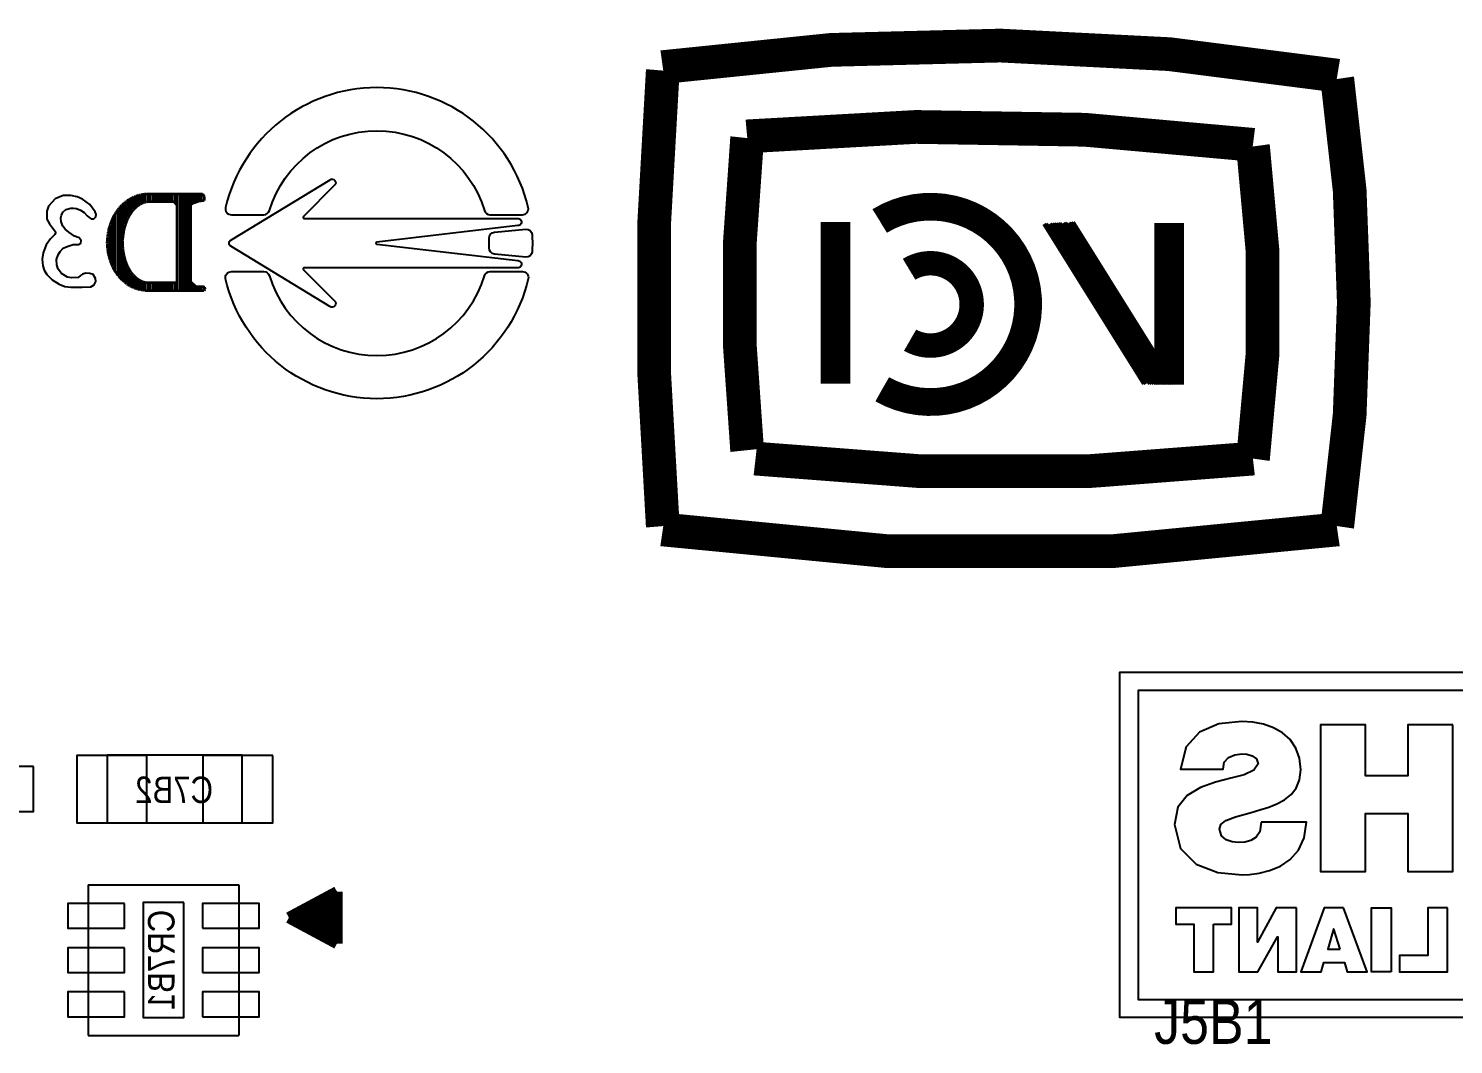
# Model space of a CAD drawing. Extents: x -11 to 122, y -5 to 122.
# Drawn here: x 93.16 to 109.26, y 90.33 to 101.81 of the extents above; entities that cross this region are included whole.
import ezdxf
from ezdxf.enums import TextEntityAlignment as Align

# ---------------------------------------------------------------- set-up
doc = ezdxf.new("R2010")
doc.units = 0
doc.header["$MEASUREMENT"] = 0
for name, color, linetype in [('BG_SILKSCREEN_BOTTOM', 7, 'CONTINUOUS'), ('PG_ASSEMBLY_BOTTOM', 7, 'CONTINUOUS'), ('PIN_BOTTOM', 7, 'CONTINUOUS'), ('RD_ASSEMBLY_BOTTOM', 7, 'CONTINUOUS'), ('RD_ASSEMBLY_TOP', 7, 'CONTINUOUS')]:
    doc.layers.add(name, color=color, linetype=linetype)

msp = doc.modelspace()

# ---------------------------------------------------------------- linework, layer by layer
at = {"layer": 'BG_SILKSCREEN_BOTTOM'}
for points, const_width in [([(100.326, 101.369, -0.076514), (107.946, 101.273)], 0.381), ([(100.326, 96.187, -0.04223), (100.326, 101.33)], 0.381), ([(107.946, 101.235, -0.074068), (107.946, 96.187)], 0.381), ([(101.279, 100.587, -0.054501), (106.993, 100.492)], 0.381), ([(101.279, 97.044, -0.052251), (101.279, 100.568)], 0.381), ([(106.994, 100.473, -0.068365), (106.994, 96.949)], 0.381), ([(102.707, 99.745, -1.750832), (102.74, 97.616)], 0.047), ([(102.719, 99.73, -1.749155), (102.749, 97.633)], 0.047), ([(102.728, 99.713, -1.748842), (102.759, 97.648)], 0.047), ([(102.738, 99.698, -1.748545), (102.768, 97.665)], 0.047), ([(102.738, 99.698, -1.748545), (102.768, 97.665)], 0.047), ([(102.747, 99.681, -1.750726), (102.776, 97.682)], 0.047), ([(102.757, 99.665, -1.750692), (102.786, 97.698)], 0.047), ([(102.768, 99.648, -1.750394), (102.795, 97.715)], 0.047), ([(102.778, 99.633, -1.750098), (102.804, 97.732)], 0.047), ([(102.787, 99.616, -1.749774), (102.814, 97.747)], 0.047), ([(102.797, 99.6, -1.750413), (102.823, 97.764)], 0.047), ([(102.806, 99.583, -1.751174), (102.833, 97.781)], 0.047), ([(102.818, 99.566, -1.749588), (102.843, 97.797)], 0.047), ([(102.827, 99.551, -1.749823), (102.852, 97.814)], 0.047), ([(102.837, 99.534, -1.749745), (102.862, 97.831)], 0.047), ([(102.846, 99.519, -1.750284), (102.871, 97.848)], 0.047), ([(103.05, 99.185, -1.751556), (103.063, 98.187)], 0.047), ([(103.069, 99.153, -1.751143), (103.083, 98.22)], 0.047), ([(103.079, 99.136, -1.752752), (103.092, 98.237)], 0.047), ([(103.09, 99.119, -1.750992), (103.102, 98.254)], 0.047), ([(103.1, 99.104, -1.747983), (103.111, 98.269)], 0.047), ([(103.109, 99.086, -1.753947), (103.121, 98.287)], 0.047), ([(103.119, 99.071, -1.753375), (103.13, 98.304)], 0.047), ([(103.128, 99.054, -1.752679), (103.14, 98.319)], 0.047), ([(103.14, 99.039, -1.747748), (103.149, 98.336)], 0.047), ([(103.149, 99.022, -1.749662), (103.159, 98.353)], 0.047), ([(103.159, 99.006, -1.748416), (103.168, 98.368)], 0.047), ([(103.168, 98.989, -1.750571), (103.178, 98.385)], 0.047), ([(106.993, 96.949, -0.057407), (101.374, 96.949)], 0.381), ([(107.946, 96.149, -0.072415), (100.326, 96.149)], 0.381)]:
    msp.add_lwpolyline(points, format="xyb", dxfattribs=dict(at, const_width=const_width))
for points in [[(98.311, 99.751, 0.328644), (98.374, 99.703), (98.741, 99.703, 0.483481), (98.806, 99.786, 0.790713), (95.387, 99.786, 0.482498), (95.452, 99.703), (95.819, 99.703, 0.328748), (95.882, 99.751, -0.741143)], [(96.567, 100.095, -1), (96.618, 100.035), (96.266, 99.682, 0.675852), (96.275, 99.661), (98.686, 99.661, -1.015677), (98.69, 99.58), (97.095, 99.394, 0.964366), (97.095, 99.369), (98.69, 99.184, -1.019369), (98.686, 99.102), (96.275, 99.102, 0.66898), (96.266, 99.081), (96.618, 98.73, -0.985297), (96.566, 98.668), (95.448, 99.347, -0.622762), (95.448, 99.416)], [(98.778, 99.54, -0.412174), (98.85, 99.478, -0.027505), (98.85, 99.285, -0.411459), (98.778, 99.223), (98.424, 99.259, -0.396293), (98.363, 99.329, 0.021124), (98.363, 99.436, -0.393821), (98.424, 99.505)], [(95.452, 99.06), (95.819, 99.06, -0.328171), (95.882, 99.012, 0.741116), (98.311, 99.012, -0.327402), (98.374, 99.06), (98.741, 99.06, -0.484507), (98.806, 98.977, -0.790693), (95.387, 98.977, -0.483518)]]:
    msp.add_lwpolyline(points, format="xyb", close=True, dxfattribs=at)
for points in [[(93.915, 99.736), (93.853, 99.817), (93.772, 99.878), (93.711, 99.904), (93.639, 99.919), (93.553, 99.921), (93.461, 99.882), (93.388, 99.799), (93.368, 99.743), (93.369, 99.651), (93.398, 99.601), (93.43, 99.554), (93.458, 99.522), (93.465, 99.508), (93.465, 99.499), (93.457, 99.479), (93.408, 99.429), (93.361, 99.363), (93.326, 99.273), (93.316, 99.201), (93.322, 99.124), (93.337, 99.075), (93.369, 99.028), (93.427, 98.966), (93.506, 98.917), (93.571, 98.892), (93.637, 98.885), (93.768, 98.883), (93.865, 98.889), (93.904, 98.91), (93.921, 98.947), (93.918, 98.984), (93.892, 99.026), (93.855, 99.039), (93.808, 99.042), (93.77, 99.033), (93.749, 99.016), (93.723, 98.994), (93.646, 98.99), (93.601, 98.998), (93.535, 99.039), (93.497, 99.088), (93.479, 99.135), (93.478, 99.196), (93.494, 99.248), (93.517, 99.288), (93.553, 99.324), (93.598, 99.345), (93.665, 99.365), (93.725, 99.367), (93.751, 99.381), (93.756, 99.41), (93.733, 99.441), (93.68, 99.462), (93.615, 99.505), (93.574, 99.538), (93.548, 99.575), (93.531, 99.622), (93.525, 99.666), (93.534, 99.699), (93.549, 99.731), (93.582, 99.761), (93.637, 99.778), (93.669, 99.778), (93.704, 99.773), (93.747, 99.755), (93.789, 99.726), (93.824, 99.691), (93.845, 99.672), (93.869, 99.657), (93.899, 99.657), (93.922, 99.677), (93.925, 99.705)], [(113.042, 90.64), (105.49, 90.64), (105.49, 94.536), (113.042, 94.536)], [(112.84, 90.842), (112.84, 94.33), (105.697, 94.33), (105.697, 90.842)], [(107.088, 92.843), (107.07, 92.735), (107.03, 92.674), (106.97, 92.637), (106.9, 92.619), (106.826, 92.614), (106.758, 92.621), (106.69, 92.644), (106.637, 92.689), (106.616, 92.765), (106.632, 92.819), (106.687, 92.861), (106.797, 92.903), (106.973, 92.955), (107.072, 92.983), (107.171, 93.014), (107.265, 93.051), (107.351, 93.097), (107.425, 93.156), (107.482, 93.229), (107.52, 93.321), (107.533, 93.434), (107.519, 93.568), (107.477, 93.681), (107.412, 93.776), (107.327, 93.851), (107.227, 93.909), (107.114, 93.95), (106.993, 93.973), (106.866, 93.981), (106.609, 93.954), (106.391, 93.862), (106.239, 93.696), (106.175, 93.441), (106.657, 93.441), (106.668, 93.521), (106.718, 93.573), (106.79, 93.606), (106.868, 93.615), (106.926, 93.611), (106.986, 93.594), (107.033, 93.56), (107.051, 93.504), (107.005, 93.431), (106.896, 93.38), (106.744, 93.339), (106.571, 93.295), (106.4, 93.236), (106.251, 93.146), (106.146, 93.012), (106.106, 92.818), (106.174, 92.547), (106.35, 92.371), (106.596, 92.276), (106.871, 92.248), (106.956, 92.252), (107.063, 92.267), (107.182, 92.297), (107.303, 92.348), (107.415, 92.423), (107.509, 92.528), (107.573, 92.666), (107.598, 92.843)], [(109.252, 93.942), (108.743, 93.942), (108.743, 93.367), (108.265, 93.367), (108.265, 93.942), (107.756, 93.942), (107.756, 92.287), (108.265, 92.287), (108.265, 92.943), (108.743, 92.943), (108.743, 92.287), (109.252, 92.287)], [(106.547, 91.692), (106.75, 91.692), (106.75, 91.878), (106.122, 91.878), (106.122, 91.692), (106.324, 91.692), (106.324, 91.155), (106.547, 91.155)], [(107.484, 91.878), (107.256, 91.878), (107.045, 91.491), (107.044, 91.491), (107.044, 91.878), (106.833, 91.878), (106.833, 91.155), (107.05, 91.155), (107.271, 91.55), (107.273, 91.55), (107.273, 91.155), (107.484, 91.155)], [(108.016, 91.878), (107.798, 91.878), (107.535, 91.155), (107.765, 91.155), (107.796, 91.258), (108.026, 91.258), (108.059, 91.155), (108.282, 91.155)], [(108.554, 91.155), (108.331, 91.155), (108.331, 91.878), (108.554, 91.878)], [(109.191, 91.878), (108.969, 91.878), (108.969, 91.34), (108.649, 91.34), (108.649, 91.155), (109.191, 91.155)], [(107.977, 91.411), (107.908, 91.636), (107.905, 91.636), (107.84, 91.411)]]:
    msp.add_lwpolyline(points, close=True, dxfattribs=at)
for points, const_width in [([(94.2, 99.794), (94.205, 99.799)], 0.03), ([(94.205, 99.799), (94.209, 99.803)], 0.03), ([(94.209, 99.803), (94.214, 99.808)], 0.03), ([(94.214, 99.808), (94.217, 99.813)], 0.03), ([(94.217, 99.813), (94.221, 99.817)], 0.03), ([(94.221, 99.817), (94.226, 99.82)], 0.03), ([(94.226, 99.82), (94.231, 99.825)], 0.03), ([(94.231, 99.825), (94.235, 99.829)], 0.03), ([(94.231, 99.825), (94.231, 99.479)], 0.03), ([(94.235, 99.829), (94.24, 99.832)], 0.03), ([(94.24, 99.832), (94.244, 99.837)], 0.03), ([(94.244, 99.837), (94.249, 99.842)], 0.03), ([(94.249, 99.842), (94.253, 99.845)], 0.03), ([(94.253, 99.845), (94.26, 99.848)], 0.03), ([(94.26, 99.848), (94.263, 99.852)], 0.03), ([(94.261, 99.851), (94.261, 99.607)], 0.03), ([(94.263, 99.852), (94.269, 99.855)], 0.03), ([(94.269, 99.855), (94.273, 99.86)], 0.03), ([(94.273, 99.86), (94.278, 99.863)], 0.03), ([(94.278, 99.863), (94.282, 99.866)], 0.03), ([(94.282, 99.866), (94.287, 99.869)], 0.03), ([(94.287, 99.869), (94.293, 99.872)], 0.03), ([(94.292, 99.872), (94.292, 99.677)], 0.03), ([(94.293, 99.872), (94.298, 99.875)], 0.03), ([(94.298, 99.875), (94.302, 99.878)], 0.03), ([(94.302, 99.878), (94.308, 99.881)], 0.03), ([(94.308, 99.881), (94.313, 99.884)], 0.03), ([(94.313, 99.884), (94.317, 99.887)], 0.03), ([(94.317, 99.887), (94.324, 99.89)], 0.03), ([(94.322, 99.89), (94.322, 99.726)], 0.03), ([(94.324, 99.89), (94.328, 99.893)], 0.03), ([(94.328, 99.893), (94.334, 99.896)], 0.03), ([(94.334, 99.896), (94.339, 99.898)], 0.03), ([(94.339, 99.898), (94.345, 99.901)], 0.03), ([(94.345, 99.901), (94.349, 99.902)], 0.03), ([(94.349, 99.902), (94.354, 99.906)], 0.03), ([(94.352, 99.906), (94.352, 99.764)], 0.03), ([(94.354, 99.906), (94.36, 99.907)], 0.03), ([(94.36, 99.907), (94.366, 99.91)], 0.03), ([(94.366, 99.91), (94.371, 99.912)], 0.03), ([(94.371, 99.912), (94.375, 99.915)], 0.03), ([(94.375, 99.915), (94.381, 99.916)], 0.03), ([(94.381, 99.916), (94.388, 99.918)], 0.03), ([(94.383, 99.916), (94.383, 99.793)], 0.03), ([(94.383, 99.793), (94.389, 99.799)], 0.03), ([(94.388, 99.918), (94.392, 99.919)], 0.03), ([(94.389, 99.799), (94.395, 99.803)], 0.03), ([(94.392, 99.919), (94.398, 99.921)], 0.03), ([(94.395, 99.803), (94.403, 99.808)], 0.03), ([(94.398, 99.921), (94.403, 99.922)], 0.03), ([(94.403, 99.922), (94.409, 99.924)], 0.03), ([(94.403, 99.808), (94.409, 99.813)], 0.03), ([(94.409, 99.924), (94.415, 99.925)], 0.03), ([(94.409, 99.813), (94.416, 99.817)], 0.03), ([(94.413, 99.925), (94.413, 99.816)], 0.03), ([(94.415, 99.925), (94.42, 99.927)], 0.03), ([(94.416, 99.817), (94.423, 99.82)], 0.03), ([(94.42, 99.927), (94.426, 99.928)], 0.03), ([(94.423, 99.82), (94.43, 99.825)], 0.03), ([(94.426, 99.928), (94.43, 99.93)], 0.03), ([(94.43, 99.93), (94.436, 99.93)], 0.03), ([(94.43, 99.825), (94.436, 99.829)], 0.03), ([(94.436, 99.93), (94.442, 99.931)], 0.03), ([(94.442, 99.931), (94.436, 99.93)], 0.03), ([(94.436, 99.829), (94.444, 99.832)], 0.03), ([(94.442, 99.931), (94.448, 99.933)], 0.03), ([(94.444, 99.931), (94.444, 99.832)], 0.03), ([(94.444, 99.832), (94.452, 99.835)], 0.03), ([(94.448, 99.933), (94.453, 99.933)], 0.03), ([(94.452, 99.835), (94.458, 99.838)], 0.03), ([(94.453, 99.933), (94.459, 99.934)], 0.03), ([(94.458, 99.838), (94.465, 99.84)], 0.03), ([(94.459, 99.934), (94.464, 99.934)], 0.03), ([(94.464, 99.934), (94.47, 99.936)], 0.03), ([(94.465, 99.84), (94.473, 99.842)], 0.03), ([(94.47, 99.936), (94.476, 99.936)], 0.03), ([(94.473, 99.842), (94.48, 99.845)], 0.03), ([(94.474, 99.936), (94.474, 99.843)], 0.03), ([(94.476, 99.936), (94.482, 99.936)], 0.03), ([(94.48, 99.845), (94.488, 99.846)], 0.03), ([(94.482, 99.936), (94.487, 99.936)], 0.03), ([(94.487, 99.936), (94.493, 99.936)], 0.03), ([(94.488, 99.846), (94.494, 99.848)], 0.03), ([(94.493, 99.936), (94.499, 99.938)], 0.03), ([(94.494, 99.848), (94.502, 99.848)], 0.03), ([(94.499, 99.938), (94.503, 99.938)], 0.03), ([(94.502, 99.848), (94.509, 99.849)], 0.03), ([(94.503, 99.938), (94.509, 99.938)], 0.03), ([(94.505, 99.938), (94.505, 99.849)], 0.03), ([(94.509, 99.938), (94.516, 99.938)], 0.03), ([(94.509, 99.849), (94.517, 99.851)], 0.03), ([(95.128, 99.938), (94.516, 99.938)], 0.03), ([(94.517, 99.851), (94.525, 99.851)], 0.03), ([(94.525, 99.851), (94.531, 99.851)], 0.03), ([(94.804, 99.851), (94.531, 99.851)], 0.03), ([(94.535, 99.938), (94.535, 99.851)], 0.03), ([(94.566, 99.938), (94.566, 99.851)], 0.03), ([(94.596, 99.938), (94.596, 99.851)], 0.03), ([(94.627, 99.938), (94.627, 99.851)], 0.03), ([(94.657, 99.938), (94.657, 99.851)], 0.03), ([(94.688, 99.938), (94.688, 99.851)], 0.03), ([(94.718, 99.938), (94.718, 99.851)], 0.03), ([(94.749, 99.938), (94.749, 99.851)], 0.03), ([(94.779, 99.938), (94.779, 99.851)], 0.03), ([(94.839, 99.808), (94.804, 99.851)], 0.03), ([(94.81, 99.938), (94.81, 99.842)], 0.03), ([(94.839, 98.942), (94.839, 99.808)], 0.03), ([(94.84, 99.938), (94.84, 98.846)], 0.03), ([(94.871, 99.938), (94.871, 98.846)], 0.03), ([(94.901, 99.938), (94.901, 98.846)], 0.03), ([(94.932, 99.938), (94.932, 98.846)], 0.03), ([(94.962, 99.938), (94.962, 98.846)], 0.03), ([(94.986, 99.811), (95.015, 99.831)], 0.03), ([(94.986, 98.984), (94.986, 99.811)], 0.03), ([(94.993, 99.938), (94.993, 98.846)], 0.03), ([(95.015, 99.831), (95.09, 99.857)], 0.03), ([(95.023, 99.938), (95.023, 99.834)], 0.03), ([(95.054, 99.938), (95.054, 99.845)], 0.03), ([(95.084, 99.938), (95.084, 99.855)], 0.03), ([(95.09, 99.857), (95.146, 99.863)], 0.03), ([(95.114, 99.938), (95.114, 99.86)], 0.03), ([(95.146, 99.909), (95.128, 99.938)], 0.03), ([(95.146, 99.863), (95.146, 99.909)], 0.03), ([(94.098, 99.633), (94.101, 99.639)], 0.03), ([(94.101, 99.639), (94.104, 99.645)], 0.03), ([(94.104, 99.645), (94.107, 99.651)], 0.03), ([(94.107, 99.651), (94.109, 99.657)], 0.03), ([(94.109, 99.657), (94.112, 99.663)], 0.03), ([(94.109, 99.657), (94.109, 99.119)], 0.03), ([(94.112, 99.663), (94.115, 99.669)], 0.03), ([(94.115, 99.669), (94.118, 99.675)], 0.03), ([(94.118, 99.675), (94.121, 99.68)], 0.03), ([(94.121, 99.68), (94.124, 99.686)], 0.03), ([(94.124, 99.686), (94.127, 99.692)], 0.03), ([(94.127, 99.692), (94.13, 99.698)], 0.03), ([(94.13, 99.698), (94.133, 99.703)], 0.03), ([(94.133, 99.703), (94.136, 99.709)], 0.03), ([(94.136, 99.709), (94.141, 99.714)], 0.03), ([(94.139, 99.714), (94.139, 99.063)], 0.03), ([(94.141, 99.714), (94.144, 99.72)], 0.03), ([(94.144, 99.72), (94.147, 99.726)], 0.03), ([(94.147, 99.726), (94.15, 99.73)], 0.03), ([(94.15, 99.73), (94.154, 99.735)], 0.03), ([(94.154, 99.735), (94.157, 99.741)], 0.03), ([(94.157, 99.741), (94.16, 99.746)], 0.03), ([(94.16, 99.746), (94.165, 99.752)], 0.03), ([(94.165, 99.752), (94.168, 99.756)], 0.03), ([(94.168, 99.756), (94.173, 99.761)], 0.03), ([(94.17, 99.758), (94.17, 99.019)], 0.03), ([(94.173, 99.761), (94.176, 99.765)], 0.03), ([(94.176, 99.765), (94.18, 99.771)], 0.03), ([(94.18, 99.771), (94.183, 99.776)], 0.03), ([(94.183, 99.776), (94.188, 99.781)], 0.03), ([(94.188, 99.781), (94.192, 99.785)], 0.03), ([(94.192, 99.785), (94.195, 99.79)], 0.03), ([(94.195, 99.79), (94.2, 99.794)], 0.03), ([(94.2, 99.794), (94.2, 98.984)], 0.03), ([(94.27, 99.63), (94.275, 99.64)], 0.03), ([(94.275, 99.64), (94.278, 99.65)], 0.03), ([(94.278, 99.65), (94.284, 99.659)], 0.03), ([(94.284, 99.659), (94.287, 99.668)], 0.03), ([(94.287, 99.668), (94.292, 99.677)], 0.03), ([(94.292, 99.677), (94.296, 99.686)], 0.03), ([(94.296, 99.686), (94.302, 99.694)], 0.03), ([(94.302, 99.694), (94.307, 99.703)], 0.03), ([(94.307, 99.703), (94.311, 99.71)], 0.03), ([(94.311, 99.71), (94.317, 99.718)], 0.03), ([(94.317, 99.718), (94.322, 99.726)], 0.03), ([(94.322, 99.726), (94.328, 99.735)], 0.03), ([(94.328, 99.735), (94.334, 99.741)], 0.03), ([(94.334, 99.741), (94.339, 99.749)], 0.03), ([(94.339, 99.749), (94.345, 99.756)], 0.03), ([(94.345, 99.756), (94.351, 99.762)], 0.03), ([(94.351, 99.762), (94.357, 99.768)], 0.03), ([(94.357, 99.768), (94.363, 99.774)], 0.03), ([(94.363, 99.774), (94.369, 99.781)], 0.03), ([(94.369, 99.781), (94.375, 99.787)], 0.03), ([(94.375, 99.787), (94.383, 99.793)], 0.03), ([(94.055, 99.473), (94.057, 99.479)], 0.03), ([(94.057, 99.486), (94.058, 99.493)], 0.03), ([(94.057, 99.479), (94.057, 99.486)], 0.03), ([(94.058, 99.493), (94.06, 99.499)], 0.03), ([(94.06, 99.499), (94.061, 99.506)], 0.03), ([(94.061, 99.512), (94.063, 99.518)], 0.03), ([(94.061, 99.506), (94.061, 99.512)], 0.03), ([(94.063, 99.518), (94.064, 99.526)], 0.03), ([(94.064, 99.526), (94.066, 99.532)], 0.03), ([(94.066, 99.532), (94.067, 99.538)], 0.03), ([(94.067, 99.538), (94.069, 99.546)], 0.03), ([(94.069, 99.546), (94.071, 99.552)], 0.03), ([(94.071, 99.552), (94.074, 99.558)], 0.03), ([(94.074, 99.564), (94.077, 99.57)], 0.03), ([(94.074, 99.558), (94.074, 99.564)], 0.03), ([(94.077, 99.57), (94.078, 99.578)], 0.03), ([(94.078, 99.578), (94.08, 99.584)], 0.03), ([(94.078, 99.579), (94.078, 99.197)], 0.03), ([(94.08, 99.584), (94.083, 99.59)], 0.03), ([(94.083, 99.59), (94.084, 99.596)], 0.03), ([(94.084, 99.596), (94.086, 99.602)], 0.03), ([(94.086, 99.602), (94.089, 99.608)], 0.03), ([(94.089, 99.608), (94.092, 99.614)], 0.03), ([(94.092, 99.614), (94.093, 99.621)], 0.03), ([(94.093, 99.621), (94.096, 99.627)], 0.03), ([(94.096, 99.627), (94.098, 99.633)], 0.03), ([(94.231, 99.473), (94.232, 99.483)], 0.03), ([(94.232, 99.483), (94.234, 99.494)], 0.03), ([(94.234, 99.494), (94.235, 99.506)], 0.03), ([(94.235, 99.506), (94.237, 99.517)], 0.03), ([(94.237, 99.517), (94.24, 99.528)], 0.03), ([(94.24, 99.528), (94.241, 99.538)], 0.03), ([(94.241, 99.538), (94.244, 99.549)], 0.03), ([(94.244, 99.549), (94.247, 99.56)], 0.03), ([(94.247, 99.56), (94.25, 99.57)], 0.03), ([(94.25, 99.57), (94.253, 99.579)], 0.03), ([(94.253, 99.579), (94.256, 99.59)], 0.03), ([(94.256, 99.59), (94.26, 99.601)], 0.03), ([(94.26, 99.601), (94.263, 99.61)], 0.03), ([(94.263, 99.61), (94.267, 99.621)], 0.03), ([(94.267, 99.621), (94.27, 99.63)], 0.03), ([(102.134, 99.62), (102.134, 97.795)], 0.047), ([(102.153, 99.62), (102.153, 97.795)], 0.047), ([(102.172, 99.62), (102.172, 97.795)], 0.047), ([(102.191, 99.62), (102.191, 97.795)], 0.047), ([(102.21, 99.62), (102.21, 97.795)], 0.047), ([(102.229, 99.62), (102.229, 97.795)], 0.047), ([(102.248, 99.62), (102.248, 97.795)], 0.047), ([(102.267, 99.62), (102.267, 97.795)], 0.047), ([(102.286, 99.62), (102.286, 97.795)], 0.047), ([(102.305, 99.62), (102.305, 97.795)], 0.047), ([(102.325, 99.62), (102.325, 97.795)], 0.047), ([(102.344, 99.62), (102.344, 97.795)], 0.047), ([(102.363, 99.62), (102.363, 97.795)], 0.047), ([(102.382, 99.62), (102.382, 97.795)], 0.047), ([(102.401, 99.62), (102.401, 97.795)], 0.047), ([(102.42, 99.62), (102.42, 97.795)], 0.047), ([(104.635, 99.599), (105.763, 97.793)], 0.047), ([(104.656, 99.599), (105.786, 97.793)], 0.047), ([(104.7, 99.601), (105.829, 97.793)], 0.047), ([(104.723, 99.603), (105.852, 97.793)], 0.047), ([(104.744, 99.605), (105.875, 97.793)], 0.047), ([(104.765, 99.605), (105.898, 97.793)], 0.047), ([(104.788, 99.607), (105.919, 97.793)], 0.047), ([(104.808, 99.608), (105.942, 97.793)], 0.047), ([(104.852, 99.61), (105.988, 97.793)], 0.047), ([(104.873, 99.612), (106.011, 97.793)], 0.047), ([(104.917, 99.614), (106.054, 97.793)], 0.047), ([(104.938, 99.616), (106.077, 97.793)], 0.047), ([(104.961, 99.616), (106.1, 97.793)], 0.047), ([(105.904, 99.608), (105.904, 97.783)], 0.047), ([(105.923, 99.608), (105.923, 97.783)], 0.047), ([(105.942, 99.608), (105.942, 97.783)], 0.047), ([(105.942, 99.608), (105.942, 97.783)], 0.047), ([(105.961, 99.608), (105.961, 97.783)], 0.047), ([(105.98, 99.608), (105.98, 97.783)], 0.047), ([(105.999, 99.608), (105.999, 97.783)], 0.047), ([(106.018, 99.608), (106.018, 97.783)], 0.047), ([(106.037, 99.608), (106.037, 97.783)], 0.047), ([(106.056, 99.608), (106.056, 97.783)], 0.047), ([(106.075, 99.608), (106.075, 97.783)], 0.047), ([(106.094, 99.608), (106.094, 97.783)], 0.047), ([(106.113, 99.608), (106.113, 97.783)], 0.047), ([(106.132, 99.608), (106.132, 97.783)], 0.047), ([(106.152, 99.608), (106.152, 97.783)], 0.047), ([(106.171, 99.608), (106.171, 97.783)], 0.047), ([(106.19, 99.608), (106.19, 97.783)], 0.047), ([(94.049, 99.398), (94.051, 99.406)], 0.03), ([(94.049, 99.392), (94.049, 99.398)], 0.03), ([(94.049, 99.384), (94.049, 99.392)], 0.03), ([(94.049, 99.378), (94.049, 99.384)], 0.03), ([(94.051, 99.372), (94.049, 99.378)], 0.03), ([(94.051, 99.425), (94.052, 99.433)], 0.03), ([(94.051, 99.418), (94.051, 99.425)], 0.03), ([(94.051, 99.412), (94.051, 99.418)], 0.03), ([(94.051, 99.406), (94.051, 99.412)], 0.03), ([(94.051, 99.365), (94.051, 99.372)], 0.03), ([(94.051, 99.358), (94.051, 99.365)], 0.03), ([(94.051, 99.351), (94.051, 99.358)], 0.03), ([(94.052, 99.345), (94.051, 99.351)], 0.03), ([(94.052, 99.445), (94.054, 99.453)], 0.03), ([(94.052, 99.439), (94.052, 99.445)], 0.03), ([(94.052, 99.433), (94.052, 99.439)], 0.03), ([(94.052, 99.339), (94.052, 99.345)], 0.03), ([(94.052, 99.331), (94.052, 99.339)], 0.03), ([(94.052, 99.325), (94.052, 99.331)], 0.03), ([(94.054, 99.317), (94.052, 99.325)], 0.03), ([(94.054, 99.459), (94.055, 99.467)], 0.03), ([(94.054, 99.453), (94.054, 99.459)], 0.03), ([(94.055, 99.311), (94.054, 99.317)], 0.03), ([(94.055, 99.467), (94.055, 99.473)], 0.03), ([(94.224, 99.406), (94.226, 99.416)], 0.03), ([(94.224, 99.393), (94.224, 99.406)], 0.03), ([(94.224, 99.383), (94.224, 99.393)], 0.03), ([(94.224, 99.372), (94.224, 99.383)], 0.03), ([(94.226, 99.36), (94.224, 99.372)], 0.03), ([(94.226, 99.439), (94.227, 99.45)], 0.03), ([(94.226, 99.427), (94.226, 99.439)], 0.03), ([(94.226, 99.416), (94.226, 99.427)], 0.03), ([(94.226, 99.349), (94.226, 99.36)], 0.03), ([(94.226, 99.337), (94.226, 99.349)], 0.03), ([(94.227, 99.326), (94.226, 99.337)], 0.03), ([(94.227, 99.45), (94.229, 99.462)], 0.03), ([(94.229, 99.316), (94.227, 99.326)], 0.03), ([(94.229, 99.462), (94.231, 99.473)], 0.03), ([(94.229, 99.305), (94.229, 99.316)], 0.03), ([(94.055, 99.305), (94.055, 99.311)], 0.03), ([(94.055, 99.297), (94.055, 99.305)], 0.03), ([(94.057, 99.291), (94.055, 99.297)], 0.03), ([(94.058, 99.284), (94.057, 99.291)], 0.03), ([(94.06, 99.278), (94.058, 99.284)], 0.03), ([(94.06, 99.272), (94.06, 99.278)], 0.03), ([(94.061, 99.265), (94.06, 99.272)], 0.03), ([(94.063, 99.258), (94.061, 99.265)], 0.03), ([(94.064, 99.252), (94.063, 99.258)], 0.03), ([(94.066, 99.246), (94.064, 99.252)], 0.03), ([(94.067, 99.238), (94.066, 99.246)], 0.03), ([(94.069, 99.232), (94.067, 99.238)], 0.03), ([(94.071, 99.226), (94.069, 99.232)], 0.03), ([(94.072, 99.22), (94.071, 99.226)], 0.03), ([(94.074, 99.214), (94.072, 99.22)], 0.03), ([(94.077, 99.208), (94.074, 99.214)], 0.03), ([(94.078, 99.2), (94.077, 99.208)], 0.03), ([(94.08, 99.194), (94.078, 99.2)], 0.03), ([(94.081, 99.188), (94.08, 99.194)], 0.03), ([(94.084, 99.182), (94.081, 99.188)], 0.03), ([(94.086, 99.176), (94.084, 99.182)], 0.03), ([(94.089, 99.169), (94.086, 99.176)], 0.03), ([(94.09, 99.163), (94.089, 99.169)], 0.03), ([(94.092, 99.157), (94.09, 99.163)], 0.03), ([(94.095, 99.151), (94.092, 99.157)], 0.03), ([(94.231, 99.293), (94.229, 99.305)], 0.03), ([(94.232, 99.282), (94.231, 99.293)], 0.03), ([(94.231, 99.291), (94.231, 98.953)], 0.03), ([(94.234, 99.272), (94.232, 99.282)], 0.03), ([(94.237, 99.261), (94.234, 99.272)], 0.03), ([(94.238, 99.25), (94.237, 99.261)], 0.03), ([(94.241, 99.238), (94.238, 99.25)], 0.03), ([(94.243, 99.229), (94.241, 99.238)], 0.03), ([(94.246, 99.218), (94.243, 99.229)], 0.03), ([(94.249, 99.208), (94.246, 99.218)], 0.03), ([(94.25, 99.197), (94.249, 99.208)], 0.03), ([(94.255, 99.186), (94.25, 99.197)], 0.03), ([(94.258, 99.177), (94.255, 99.186)], 0.03), ([(94.261, 99.168), (94.258, 99.177)], 0.03), ([(94.266, 99.157), (94.261, 99.168)], 0.03), ([(94.261, 99.166), (94.261, 98.929)], 0.03), ([(94.269, 99.148), (94.266, 99.157)], 0.03), ([(94.098, 99.145), (94.095, 99.151)], 0.03), ([(94.101, 99.139), (94.098, 99.145)], 0.03), ([(94.103, 99.133), (94.101, 99.139)], 0.03), ([(94.106, 99.127), (94.103, 99.133)], 0.03), ([(94.109, 99.121), (94.106, 99.127)], 0.03), ([(94.11, 99.115), (94.109, 99.121)], 0.03), ([(94.113, 99.11), (94.11, 99.115)], 0.03), ([(94.116, 99.104), (94.113, 99.11)], 0.03), ([(94.119, 99.098), (94.116, 99.104)], 0.03), ([(94.122, 99.092), (94.119, 99.098)], 0.03), ([(94.125, 99.087), (94.122, 99.092)], 0.03), ([(94.128, 99.081), (94.125, 99.087)], 0.03), ([(94.131, 99.076), (94.128, 99.081)], 0.03), ([(94.135, 99.07), (94.131, 99.076)], 0.03), ([(94.139, 99.064), (94.135, 99.07)], 0.03), ([(94.142, 99.06), (94.139, 99.064)], 0.03), ([(94.145, 99.054), (94.142, 99.06)], 0.03), ([(94.148, 99.049), (94.145, 99.054)], 0.03), ([(94.153, 99.043), (94.148, 99.049)], 0.03), ([(94.156, 99.038), (94.153, 99.043)], 0.03), ([(94.159, 99.034), (94.156, 99.038)], 0.03), ([(94.163, 99.028), (94.159, 99.034)], 0.03), ([(94.167, 99.023), (94.163, 99.028)], 0.03), ([(94.171, 99.019), (94.167, 99.023)], 0.03), ([(94.174, 99.012), (94.171, 99.019)], 0.03), ([(94.179, 99.009), (94.174, 99.012)], 0.03), ([(94.183, 99.003), (94.179, 99.009)], 0.03), ([(94.186, 98.999), (94.183, 99.003)], 0.03), ([(94.191, 98.994), (94.186, 98.999)], 0.03), ([(94.194, 98.99), (94.191, 98.994)], 0.03), ([(94.272, 99.137), (94.269, 99.148)], 0.03), ([(94.276, 99.128), (94.272, 99.137)], 0.03), ([(94.281, 99.119), (94.276, 99.128)], 0.03), ([(94.285, 99.11), (94.281, 99.119)], 0.03), ([(94.29, 99.102), (94.285, 99.11)], 0.03), ([(94.295, 99.093), (94.29, 99.102)], 0.03), ([(94.292, 99.098), (94.292, 98.907)], 0.03), ([(94.299, 99.086), (94.295, 99.093)], 0.03), ([(94.304, 99.076), (94.299, 99.086)], 0.03), ([(94.308, 99.069), (94.304, 99.076)], 0.03), ([(94.314, 99.061), (94.308, 99.069)], 0.03), ([(94.319, 99.052), (94.314, 99.061)], 0.03), ([(94.325, 99.046), (94.319, 99.052)], 0.03), ([(94.322, 99.049), (94.322, 98.891)], 0.03), ([(94.331, 99.038), (94.325, 99.046)], 0.03), ([(94.336, 99.031), (94.331, 99.038)], 0.03), ([(94.342, 99.025), (94.336, 99.031)], 0.03), ([(94.348, 99.017), (94.342, 99.025)], 0.03), ([(94.354, 99.011), (94.348, 99.017)], 0.03), ([(94.352, 99.012), (94.352, 98.875)], 0.03), ([(94.36, 99.005), (94.354, 99.011)], 0.03), ([(94.366, 98.999), (94.36, 99.005)], 0.03), ([(94.372, 98.994), (94.366, 98.999)], 0.03), ([(94.378, 98.988), (94.372, 98.994)], 0.03), ([(94.199, 98.985), (94.194, 98.99)], 0.03), ([(94.203, 98.98), (94.199, 98.985)], 0.03), ([(94.208, 98.976), (94.203, 98.98)], 0.03), ([(94.211, 98.973), (94.208, 98.976)], 0.03), ([(94.215, 98.968), (94.211, 98.973)], 0.03), ([(94.22, 98.964), (94.215, 98.968)], 0.03), ([(94.224, 98.959), (94.22, 98.964)], 0.03), ([(94.229, 98.955), (94.224, 98.959)], 0.03), ([(94.234, 98.952), (94.229, 98.955)], 0.03), ([(94.238, 98.947), (94.234, 98.952)], 0.03), ([(94.243, 98.944), (94.238, 98.947)], 0.03), ([(94.247, 98.939), (94.243, 98.944)], 0.03), ([(94.252, 98.936), (94.247, 98.939)], 0.03), ([(94.256, 98.932), (94.252, 98.936)], 0.03), ([(94.261, 98.929), (94.256, 98.932)], 0.03), ([(94.266, 98.926), (94.261, 98.929)], 0.03), ([(94.27, 98.921), (94.266, 98.926)], 0.03), ([(94.275, 98.918), (94.27, 98.921)], 0.03), ([(94.281, 98.915), (94.275, 98.918)], 0.03), ([(94.285, 98.912), (94.281, 98.915)], 0.03), ([(94.29, 98.909), (94.285, 98.912)], 0.03), ([(94.295, 98.906), (94.29, 98.909)], 0.03), ([(94.301, 98.903), (94.295, 98.906)], 0.03), ([(94.305, 98.9), (94.301, 98.903)], 0.03), ([(94.31, 98.897), (94.305, 98.9)], 0.03), ([(94.316, 98.894), (94.31, 98.897)], 0.03), ([(94.32, 98.891), (94.316, 98.894)], 0.03), ([(94.325, 98.889), (94.32, 98.891)], 0.03), ([(94.331, 98.886), (94.325, 98.889)], 0.03), ([(94.336, 98.883), (94.331, 98.886)], 0.03), ([(94.342, 98.881), (94.336, 98.883)], 0.03), ([(94.346, 98.878), (94.342, 98.881)], 0.03), ([(94.351, 98.877), (94.346, 98.878)], 0.03), ([(94.357, 98.874), (94.351, 98.877)], 0.03), ([(94.363, 98.872), (94.357, 98.874)], 0.03), ([(94.368, 98.871), (94.363, 98.872)], 0.03), ([(94.372, 98.868), (94.368, 98.871)], 0.03), ([(94.378, 98.866), (94.372, 98.868)], 0.03), ([(94.386, 98.982), (94.378, 98.988)], 0.03), ([(94.384, 98.865), (94.378, 98.866)], 0.03), ([(94.383, 98.985), (94.383, 98.865)], 0.03), ([(94.389, 98.863), (94.384, 98.865)], 0.03), ([(94.392, 98.977), (94.386, 98.982)], 0.03), ([(94.395, 98.862), (94.389, 98.863)], 0.03), ([(94.398, 98.973), (94.392, 98.977)], 0.03), ([(94.4, 98.86), (94.395, 98.862)], 0.03), ([(94.406, 98.968), (94.398, 98.973)], 0.03), ([(94.406, 98.859), (94.4, 98.86)], 0.03), ([(94.412, 98.964), (94.406, 98.968)], 0.03), ([(94.412, 98.857), (94.406, 98.859)], 0.03), ([(94.42, 98.961), (94.412, 98.964)], 0.03), ([(94.416, 98.855), (94.412, 98.857)], 0.03), ([(94.413, 98.964), (94.413, 98.857)], 0.03), ([(94.423, 98.854), (94.416, 98.855)], 0.03), ([(94.426, 98.958), (94.42, 98.961)], 0.03), ([(94.427, 98.854), (94.423, 98.854)], 0.03), ([(94.433, 98.953), (94.426, 98.958)], 0.03), ([(94.433, 98.852), (94.427, 98.854)], 0.03), ([(94.439, 98.95), (94.433, 98.953)], 0.03), ([(94.439, 98.851), (94.433, 98.852)], 0.03), ([(94.447, 98.948), (94.439, 98.95)], 0.03), ([(94.444, 98.851), (94.439, 98.851)], 0.03), ([(94.444, 98.948), (94.444, 98.851)], 0.03), ([(94.45, 98.849), (94.444, 98.851)], 0.03), ([(94.455, 98.945), (94.447, 98.948)], 0.03), ([(94.455, 98.849), (94.45, 98.849)], 0.03), ([(94.461, 98.942), (94.455, 98.945)], 0.03), ([(94.461, 98.848), (94.455, 98.849)], 0.03), ([(94.468, 98.941), (94.461, 98.942)], 0.03), ([(94.467, 98.848), (94.461, 98.848)], 0.03), ([(94.473, 98.848), (94.467, 98.848)], 0.03), ([(94.476, 98.939), (94.468, 98.941)], 0.03), ([(94.477, 98.846), (94.473, 98.848)], 0.03), ([(94.474, 98.939), (94.474, 98.848)], 0.03), ([(94.484, 98.938), (94.476, 98.939)], 0.03), ([(94.484, 98.846), (94.477, 98.846)], 0.03), ([(94.491, 98.936), (94.484, 98.938)], 0.03), ([(94.49, 98.846), (94.484, 98.846)], 0.03), ([(94.494, 98.846), (94.49, 98.846)], 0.03), ([(94.497, 98.935), (94.491, 98.936)], 0.03), ([(94.493, 98.846), (95.143, 98.846)], 0.03), ([(94.5, 98.846), (94.494, 98.846)], 0.03), ([(94.505, 98.935), (94.497, 98.935)], 0.03), ([(94.506, 98.846), (94.5, 98.846)], 0.03), ([(94.512, 98.935), (94.505, 98.935)], 0.03), ([(94.505, 98.935), (94.505, 98.846)], 0.03), ([(94.52, 98.935), (94.512, 98.935)], 0.03), ([(94.516, 98.935), (94.826, 98.935)], 0.03), ([(94.535, 98.935), (94.535, 98.846)], 0.03), ([(94.566, 98.935), (94.566, 98.846)], 0.03), ([(94.596, 98.935), (94.596, 98.846)], 0.03), ([(94.627, 98.935), (94.627, 98.846)], 0.03), ([(94.657, 98.935), (94.657, 98.846)], 0.03), ([(94.688, 98.935), (94.688, 98.846)], 0.03), ([(94.718, 98.935), (94.718, 98.846)], 0.03), ([(94.749, 98.935), (94.749, 98.846)], 0.03), ([(94.779, 98.935), (94.779, 98.846)], 0.03), ([(94.81, 98.935), (94.81, 98.846)], 0.03), ([(94.826, 98.935), (94.839, 98.942)], 0.03), ([(94.986, 98.95), (94.986, 98.984)], 0.03), ([(95.052, 98.892), (94.986, 98.95)], 0.03), ([(95.023, 98.916), (95.023, 98.846)], 0.03), ([(95.13, 98.892), (95.052, 98.892)], 0.03), ([(95.054, 98.892), (95.054, 98.846)], 0.03), ([(95.084, 98.892), (95.084, 98.846)], 0.03), ([(95.114, 98.892), (95.114, 98.846)], 0.03), ([(95.151, 98.884), (95.13, 98.892)], 0.03), ([(95.143, 98.846), (95.156, 98.86)], 0.03), ([(95.145, 98.886), (95.145, 98.848)], 0.03), ([(95.156, 98.86), (95.151, 98.884)], 0.03)]:
    msp.add_lwpolyline(points, dxfattribs=dict(at, const_width=const_width))
at = {"layer": 'PG_ASSEMBLY_BOTTOM'}
msp.add_lwpolyline([(95.575, 92.837), (95.575, 93.599), (94.051, 93.599), (94.051, 92.837)], close=True, dxfattribs=at)
for points in [[(93.836, 92.137), (93.836, 90.437)], [(93.836, 92.137), (95.536, 92.137)], [(95.536, 92.137), (95.536, 90.437)], [(93.836, 90.437), (95.536, 90.437)]]:
    msp.add_lwpolyline(points, dxfattribs=at)
at = {"layer": 'PG_ASSEMBLY_BOTTOM', "const_width": 0.127}
for points in [[(96.646, 92.058), (96.102, 91.766)], [(96.646, 91.474), (96.646, 92.058)], [(96.646, 91.874), (96.304, 91.874)], [(96.646, 91.941), (96.427, 91.941)], [(96.646, 92.007), (96.552, 92.007)], [(96.102, 91.766), (96.646, 91.474)], [(96.646, 91.74), (96.149, 91.74)], [(96.646, 91.807), (96.179, 91.807)], [(96.633, 91.798), (96.633, 91.823)], [(96.647, 91.798), (96.647, 91.848)], [(96.646, 91.674), (96.274, 91.674)], [(96.646, 91.607), (96.398, 91.607)], [(96.646, 91.54), (96.522, 91.54)]]:
    msp.add_lwpolyline(points, dxfattribs=at)
at = {"layer": 'PIN_BOTTOM'}
for points in [[(94.497, 93.598), (93.707, 93.598), (93.707, 92.838), (94.497, 92.838)], [(95.919, 93.598), (95.129, 93.598), (95.129, 92.838), (95.919, 92.838)], [(93.218, 93.474), (92.854, 93.474), (92.778, 93.398), (92.778, 93.042), (92.854, 92.966), (93.218, 92.966)], [(94.246, 91.927), (93.606, 91.927), (93.606, 91.647), (94.246, 91.647)], [(94.916, 91.937), (94.456, 91.937), (94.456, 90.637), (94.916, 90.637)], [(95.126, 91.647), (95.766, 91.647), (95.766, 91.927), (95.126, 91.927)], [(94.246, 91.427), (93.606, 91.427), (93.606, 91.147), (94.246, 91.147)], [(95.126, 91.147), (95.766, 91.147), (95.766, 91.427), (95.126, 91.427)], [(94.246, 90.927), (93.606, 90.927), (93.606, 90.647), (94.246, 90.647)], [(95.126, 90.647), (95.766, 90.647), (95.766, 90.927), (95.126, 90.927)]]:
    msp.add_lwpolyline(points, close=True, dxfattribs=at)

# ---------------------------------------------------------------- texts
at = {"layer": 'RD_ASSEMBLY_BOTTOM', "text_generation_flag": 2, "width": 0.876667}
msp.add_text('C7B2', height=0.3, dxfattribs=at).set_placement((94.806, 93.059), align=Align.CENTER)
msp.add_text('CR7B1', height=0.3, rotation=90, dxfattribs=at).set_placement((94.81, 91.288), align=Align.CENTER)
at = {"layer": 'RD_ASSEMBLY_TOP', "width": 0.876}
msp.add_text('J5B1', height=0.5, dxfattribs=at).set_placement((105.878, 90.341))

doc.saveas('drawing.dxf')
